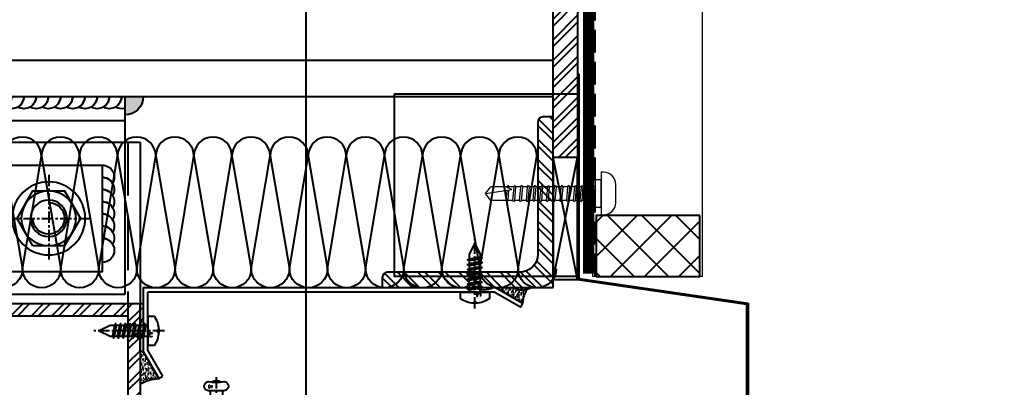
# Model space of a CAD drawing. Extents: x 220580 to 2027826, y -309201 to 71987.
# Drawn here: x 344722.7 to 345041.5, y -162874.9 to -162754 of the extents above; entities that cross this region are included whole.
import ezdxf
from ezdxf.enums import TextEntityAlignment as Align
from ezdxf.xclip import XClip

# ---------------------------------------------------------------- set-up
doc = ezdxf.new("R2010")
doc.units = 0
doc.linetypes.add('CENTER', pattern=[2, 1.25, -0.25, 0.25, -0.25])
doc.linetypes.add('ZN-DASH', pattern=[0.35, 0.25, -0.1])
for name, color, linetype in [('!ZN1-填充-8', 8, 'Continuous'), ('!ZN3-不锈钢板幕墙-7', 7, 'Continuous'), ('!ZN3-玻璃幕墙-4', 4, 'Continuous'), ('!ZN4-辅助材料-1', 1, 'Continuous'), ('!ZN4-配件-11', 11, 'Continuous'), ('!ZN5-钢材投影-40', 40, 'Continuous'), ('!ZN5-钢材断面-2', 2, 'Continuous'), ('!ZN5-铝材断面-6', 6, 'Continuous'), ('!ZN6-虚线-8', 8, 'ZN-DASH'), ('0_SEALING', 40, 'Continuous'), ('11紧固件', 11, 'Continuous'), ('2钢材断面', 2, 'Continuous'), ('A_Hatch', 8, 'Continuous'), ('DIM', 173, 'Continuous'), ('Fill', 8, 'Continuous'), ('焊缝', 8, 'Continuous')]:
    doc.layers.add(name, color=color, linetype=linetype)
for name, color, linetype, lineweight in [('0_FLASHING', 6, 'Continuous', 25), ('0_SCREW RIVET', 4, 'Continuous', 15), ('彩钢板', 6, 'Continuous', 15), ('防火岩棉', 252, 'Continuous', 13)]:
    doc.layers.add(name, color=color, linetype=linetype, lineweight=lineweight)
doc.styles.add('DHTEXT-1', font='ROMANS.shx', dxfattribs={"width": 0.7, "bigfont": 'CHINESE.shx'})
doc.dimstyles.new('ZN200', dxfattribs={"dimscale": 200, "dimtxt": 2.5, "dimasz": 1.5, "dimexe": 1, "dimexo": 2, "dimgap": 0.9, "dimtad": 1, "dimdec": 0, "dimdsep": 46, "dimtxsty": 'DHTEXT-1', "dimblk": 'ARCHTICK', "dimcen": 2.5, "dimclrd": 173, "dimclre": 173, "dimclrt": 7, "dimazin": 2, "dimtfac": 1, "dimtdec": 0, "dimtix": 1, "dimtmove": 2, "dimatfit": 3, "dimfxl": 0, "dimtolj": 1, "dimtzin": 0, "dimarcsym": 0})
pattern_1 = [(45, (0, 0), (-3.367596045400933, 3.367596045400933), []), (45, (2.245065, 0), (-3.367596045400933, 3.367596045400933), [])]

# ---------------------------------------------------------------- blocks, each defined once
blk = doc.blocks.new('$紧固件$00000145')
at = {"layer": '0_SCREW RIVET'}
for p, q in [((-1.72345892507292, 9.403125457221904), (-1.723458925080195, 7.215915246841178)), ((-1.72345892507292, 6.713999003975914), (-1.723459026899947, 5.007581955684145)), ((2.776541074927081, 9.403125457221904), (2.776541074912528, 7.610266745487023)), ((2.776541074919804, 7.108350502592655), (2.776540973100053, 5.40193345432999)), ((-1.723459026885395, 4.505665712818882), (-1.723459128712422, 2.799248664527113)), ((2.776540973107329, 4.900017211435623), (2.776540871287578, 3.193600163172958)), ((-1.723459128705146, 2.297332421661849), (-1.723459230532173, 0.5909153733700805)), ((-1.723459230517621, 0.088999130504817), (-1.723459332344648, -1.617417917786952)), ((2.776540871287578, 2.69168392027859), (2.776540769467827, 0.9852668720159254)), ((2.776540769475103, 0.4833506291215581), (2.776540667655352, -1.223066419141105)), ((-1.723459332337373, -2.119334160652215), (-1.723459434157124, -3.825751208943984)), ((2.776540667655352, -1.724982662035472), (2.776540565835601, -3.431399710298138)), ((-1.723459434149848, -4.327667451809248), (-1.723459535976875, -6.034084500101017)), ((2.776540565842877, -3.933315953192505), (2.776540464023125, -5.63973300145517)), ((2.776540464023125, -6.141649244349537), (2.77654036221065, -7.848066292612202)), ((-1.723459535962323, -6.53600074296628), (-1.723459637789349, -8.242417791258049)), ((-1.723459637782073, -8.744334034123312), (-1.723459739609101, -10.45075108241508)), ((2.77654036221065, -8.34998253550657), (2.776540260390899, -10.05639958376923)), ((-1.723459739594549, -10.95266732528034), (-1.723459841421576, -12.65908437357211)), ((2.776540260398175, -10.5583158266636), (2.776540158578424, -12.26473287492627)), ((-1.7234598414143, -13.16100061643738), (-1.723459943241327, -14.86741766472915)), ((-1.723459943226775, -15.36933390759441), (-1.723460045053803, -17.07575095588618)), ((2.776540158578424, -12.76664911782063), (2.776540056758673, -14.4730661660833)), ((2.776540056765949, -14.97498240897767), (2.776539954946198, -16.68139945724033)), ((-1.72345888227574, -17.57766709685893), (-1.723458925080199, -19.28408475315882)), ((2.776541117716985, -17.18331559824219), (2.776541074912526, -18.88973325452753)), ((-1.723458925080199, -19.78600099602409), (-1.7234589250802, -24.79740547093024)), ((2.776541074919802, -19.39164949740734), (2.776541074927076, -24.79634349215121)), ((-1.7234589250802, -24.79740547093024), (0.5265410749198001, -26.5968745427781)), ((0.5265410749198001, -26.5968745427781), (2.777248633014091, -24.79577727868673))]:
    blk.add_line(p, q, dxfattribs=at)
blk.add_lwpolyline([(-6.47345892507292, 12.13881621596011, -0.4142135623730904), (-2.473458925080195, 16.13881621596011), (3.526541074919805, 16.13881621596011, -0.4142135623731018), (7.526541074927081, 12.1388162159601), (7.526541074919805, 12.1531254572219), (7.526541074912529, 11.4031254572219), (-6.473458925087471, 11.4031254572219), (-6.473458925080195, 12.1531254572219)], format="xyb", close=True, dxfattribs=at)
for points in [[(-3.973458925102023, 11.4031254572219), (5.026541074912529, 11.4031254572219), (5.026541074927081, 9.40312545720735), (-3.973458925087471, 9.403125457221904)], [(-1.723458925058368, 6.713999003975914), (2.776541074919804, 7.108350502592655), (3.276541074919804, 7.40312545720735), (2.776541074912528, 7.610266745487023), (-1.723458925080195, 7.215915246841178), (-2.223458925080195, 6.921140292226482)], [(-1.723459026870843, 4.505665712818882), (2.776540973107329, 4.900017211435623), (3.276540973100053, 5.194792166050318), (2.776540973100053, 5.40193345432999), (-1.723459026899947, 5.007581955684145), (-2.223459026899947, 4.71280700106945)], [(-1.723459128690594, 2.297332421661849), (2.776540871287578, 2.69168392027859), (3.276540871287578, 2.986458874893286), (2.776540871287578, 3.193600163172958), (-1.723459128712422, 2.799248664527113), (-2.223459128712422, 2.504473709912418)], [(-1.723459230503069, 0.088999130504817), (2.776540769475103, 0.4833506291215581), (3.276540769475103, 0.7781255837362533), (2.776540769467827, 0.9852668720159254), (-1.723459230532173, 0.5909153733700805), (-2.223459230532173, 0.2961404187553853)], [(-1.723459332322821, -2.119334160652215), (2.776540667655352, -1.724982662035472), (3.276540667655352, -1.430207707420777), (2.776540667655352, -1.223066419141105), (-1.723459332344648, -1.617417917786952), (-2.223459332344648, -1.912192872401647)], [(-1.723459535947771, -6.53600074296628), (2.776540464023125, -6.141649244349537), (3.276540464023125, -5.846874289734842), (2.776540464023125, -5.63973300145517), (-1.723459535976875, -6.034084500101017), (-2.223459535976875, -6.328859454715712)], [(-1.723459434135296, -4.327667451809248), (2.776540565842877, -3.933315953192505), (3.276540565842877, -3.63854099857781), (2.776540565835601, -3.431399710298138), (-1.723459434157124, -3.825751208943984), (-2.223459434157124, -4.120526163558679)], [(-1.723459637767522, -8.744334034123312), (2.77654036221065, -8.34998253550657), (3.27654036221065, -8.055207580891874), (2.77654036221065, -7.848066292612202), (-1.723459637789349, -8.242417791258049), (-2.223459637789349, -8.537192745872744)], [(-1.723459739579997, -10.95266732528034), (2.776540260398175, -10.5583158266636), (3.276540260398175, -10.26354087204891), (2.776540260390899, -10.05639958376923), (-1.723459739609101, -10.45075108241508), (-2.223459739609101, -10.74552603702978)], [(-1.723459841399748, -13.16100061643738), (2.776540158578424, -12.76664911782063), (3.276540158578424, -12.47187416320594), (2.776540158578424, -12.26473287492627), (-1.723459841421576, -12.65908437357211), (-2.223459841421576, -12.95385932818681)], [(-1.723459943212223, -15.36933390759441), (2.776540056765949, -14.97498240897767), (3.276540056765949, -14.68020745436297), (2.776540056758673, -14.4730661660833), (-1.723459943241327, -14.86741766472915), (-2.223459943234051, -15.16219261934384)], [(-1.723460045024699, -17.57766719875144), (2.776539954946198, -17.1833157001347), (3.276539954946198, -16.88854074552), (2.776539954946198, -16.68139945724033), (-1.723460045053803, -17.07575095588618), (-2.223460045053803, -17.37052591050087)]]:
    blk.add_lwpolyline(points, close=True, dxfattribs=at)
for points in [[(1.712834993166322, -18.98294971839277), (-1.723458925080199, -19.28408475315882), (-2.223458925080199, -19.57885970777352), (-1.723458925065647, -19.78600099603864), (1.633550982718585, -19.4918139097972)], [(0.5265410749198001, -26.5968745427781), (1.870494929804405, -17.97104964300161), (2.508544157171851, -19.40532037817684), (2.479162903902758, -19.43979999974181), (2.776774665253466, -19.9027701047853)], [(2.297842158346608, -18.93168339566546), (2.776541074912526, -18.88973325452753), (3.276541074919802, -19.09687454279265), (2.776541074919802, -19.39164949740734), (2.499505797983144, -19.41592711444173)]]:
    blk.add_lwpolyline(points, dxfattribs=at)
blk = doc.blocks.new('*U2096')
at = {"color": 0, "linetype": 'CENTER', "ltscale": 3}
blk.add_line((-5.42402482348062, 2.951201566112061e-13), (17.70672576295199, 2.948752353404415e-13), dxfattribs=at)
at = {"linetype": 'ByBlock', "ltscale": 10}
for p, q in [((0, 1.7899998674459), (12.38000001907299, 1.790001397150355)), ((0.980701996714231, 2.400000000000386), (1.655298003285623, -2.399999999999796)), ((2.580701996714217, 2.400000210272508), (3.255298003285609, -2.399999789727674)), ((4.180701996714204, 2.40000042054463), (4.855298003285595, -2.399999579455552)), ((5.780701996714191, 2.400000630816753), (6.455298003285582, -2.399999369183429)), ((7.380701996714176, 2.400000841088874), (8.055298003285568, -2.399999158911307)), ((8.980701996714163, 2.400001051360997), (9.655298003285555, -2.399998948639185)), ((10.58070199671415, 2.400001261633119), (11.25529800328554, -2.399998738367063)), ((12.38000001907299, 1.790001397150355), (16, 1.626980552060786e-06)), ((16, 1.626980552060786e-06), (12.38000001907299, -1.789998580962678)), ((12.38000001907299, -1.789998580962678), (0, -1.790000231097598))]:
    blk.add_line(p, q, dxfattribs=at)
blk.add_lwpolyline([(-3.299999999999955, 0.4000000000003876), (-3.689993742175107, 0.3999999999999488, -0.1474780726293994), (-2.137196594791703, 4.750000000000297), (0, 4.750000000000293), (0, -4.749999999999703), (-2.137196594791703, -4.749999999999703, -0.1474780726293994), (-3.689993742175107, -0.3999999999993538), (-3.299999999999955, -0.3999999999995669)], format="xyb", close=True, dxfattribs=at)
for points in [[(1.303114339079855, -1.789999999999669), (0.6285183325084631, 1.790000000000258), (0.980701996714231, 2.400000000000158), (1.332885660919771, 1.790000000000258), (2.00748166749139, -1.789999999999669), (1.655298003285623, -2.399999999999796)], [(2.903114339079841, -1.789999789727547), (2.228518332508449, 1.790000210272381), (2.580701996714217, 2.400000210272281), (2.932885660919758, 1.790000210272381), (3.607481667491377, -1.789999789727547), (3.255298003285609, -2.399999789727674)], [(4.503114339079827, -1.789999579455424), (3.828518332508436, 1.790000420544503), (4.180701996714204, 2.400000420544403), (4.532885660919744, 1.790000420544503), (5.207481667491363, -1.789999579455424), (4.855298003285595, -2.399999579455552)], [(6.103114339079815, -1.789999369183302), (5.428518332508423, 1.790000630816625), (5.780701996714191, 2.400000630816525), (6.132885660919731, 1.790000630816625), (6.80748166749135, -1.789999369183302), (6.455298003285582, -2.399999369183429)], [(7.7031143390798, -1.78999915891118), (7.028518332508408, 1.790000841088747), (7.380701996714176, 2.400000841088647), (7.732885660919717, 1.790000841088747), (8.407481667491336, -1.78999915891118), (8.055298003285568, -2.399999158911307)], [(9.303114339079787, -1.789998948639058), (8.628518332508396, 1.79000105136087), (8.980701996714163, 2.400001051360769), (9.332885660919704, 1.79000105136087), (10.00748166749132, -1.789998948639058), (9.655298003285555, -2.399998948639185)], [(10.90311433907977, -1.789998738366936), (10.22851833250838, 1.790001261632992), (10.58070199671415, 2.400001261632892), (10.93288566091969, 1.790001261632992), (11.60748166749131, -1.789998738366936), (11.25529800328554, -2.399998738367063)]]:
    blk.add_lwpolyline(points, close=True, dxfattribs=at)
at = {"layer": 'Defpoints', "color": 0, "ltscale": 10, "style": 'DHTEXT-1', "width": 0.7}
blk.add_text('4.8', height=1, rotation=90, dxfattribs=at).set_placement((-0.4943080637851551, -1.360906739296144), align=Align.CENTER)
blk = doc.blocks.new('ZN-角钢56X56X5')
at = {"layer": '!ZN1-填充-8'}
h = blk.add_hatch(dxfattribs=at)
h.set_pattern_fill('ANSI32', color=256, scale=0.5, style=0)
h.set_pattern_definition(pattern_1)
edge = h.paths.add_edge_path()
edge.add_line((0, 0), (-1.243449787580175e-14, 56))
edge.add_line((0, 56), (3.333333333332121, 56))
edge.add_arc((3.33333333333394, 54.33333333333394), 1.66666666666606, 6.252776074688882e-11, 90.00000000006253, ccw=False)
edge.add_line((5, 54.33333333333576), (5.00000000000001, 11))
edge.add_arc((11, 11), 6, 180, 270)
edge.add_line((11, 5), (54.33333333333212, 5.00000000000001))
edge.add_arc((54.33333333333394, 3.33333333333394), 1.66666666666606, 6.252776074688882e-11, 90.00000000006253, ccw=False)
edge.add_line((56, 3.333333333335759), (56, 0))
edge.add_line((56, 0), (0, -1.243449787580175e-14))
at = {"layer": '!ZN5-钢材断面-2'}
blk.add_lwpolyline([(0, 0), (0, 56), (3.333333333332121, 56, -0.4142135623730951), (5, 54.33333333333576), (5, 11, 0.4142135623730951), (11, 5), (54.33333333333212, 5, -0.4142135623730951), (56, 3.333333333335759), (56, 0), (0, 0)], format="xyb", dxfattribs=at)
blk = doc.blocks.new('*U587')
at = {"layer": '!ZN5-钢材断面-2', "extrusion": (0, 0, -1), "zscale": -1, "rotation": 90}
blk.add_blockref('ZN-角钢56X56X5', (0, 0), dxfattribs=at)
blk = doc.blocks.new('20250910091815', base_point=(-74076.41862899781, -110402.7866358915))
at = {"layer": 'A_Hatch'}
h = blk.add_hatch(dxfattribs=at)
h.set_pattern_fill('ANSI32', color=256)
h.set_pattern_definition(pattern_1)
h.paths.add_polyline_path([(-74326.41862920136, -110327.786632648), (-74326.41862901588, -110477.7866348889), (-74318.41862957987, -110477.7866349712), (-74318.41862867412, -110405.0366343802), (-74084.41862914187, -110405.0366344063), (-74084.4186290655, -110477.7866358915), (-74076.41862893011, -110477.7866358915), (-74076.4186290655, -110327.7866358915), (-74084.4186290655, -110327.7866358915), (-74084.41862914187, -110400.5366344063), (-74318.41862937168, -110400.536634516), (-74318.41862976535, -110327.7866327303)])
at = {"layer": '!ZN5-钢材投影-40', "ltscale": 0.3}
for p, q in [((-74326.4186295548, -110477.786634845), (-74326.41862920136, -110327.786632648)), ((-74326.41862920136, -110327.786632648), (-74318.41862983292, -110327.7866328098)), ((-74318.41862983292, -110327.7866328098), (-74318.41862937168, -110400.536634516)), ((-74084.41862914187, -110400.5366344063), (-74084.4186290655, -110327.7866358915)), ((-74084.4186290655, -110327.7866358915), (-74076.4186290655, -110327.7866358915)), ((-74076.4186290655, -110327.7866358915), (-74076.41862893011, -110477.7866358915)), ((-74318.41862937168, -110400.536634516), (-74084.41862914187, -110400.5366344063)), ((-74084.41862914187, -110405.0366344063), (-74318.41862867412, -110405.0366343802)), ((-74318.41862867412, -110405.0366343802), (-74318.41862904094, -110477.7866350152)), ((-74084.4186290655, -110477.7866358915), (-74084.41862914187, -110405.0366344063)), ((-74318.41862904094, -110477.7866350152), (-74326.4186295548, -110477.786634845)), ((-74076.41862893011, -110477.7866358915), (-74084.4186290655, -110477.7866358915))]:
    blk.add_line(p, q, dxfattribs=at)
blk = doc.blocks.new('*U2081')
at = {"color": 0, "linetype": 'CENTER', "ltscale": 3}
for p, q in [((0, 14.27463746114689), (0, -14.27463746114683)), ((-14.27463746114686, 2.842170943040401e-14), (14.27463746114686, 2.842170943040401e-14))]:
    blk.add_line(p, q, dxfattribs=at)
at = {"linetype": 'ByBlock', "ltscale": 10}
blk.add_lwpolyline([(9, 5.196152422706319), (0, 10.39230484541261), (-9, 5.196152422706319), (-9, -5.196152422706263), (0, -10.39230484541255), (9, -5.196152422706263)], close=True, dxfattribs=at)
for radius in [12, 9, 6]:
    blk.add_circle((0, 2.842170943040401e-14), radius, dxfattribs=at)
blk.add_arc((0, 2.842170943040401e-14), 5.190000000000509, 180, 90, dxfattribs=at)
blk = doc.blocks.new('20180403.16475379')
at = {"layer": '!ZN1-填充-8', "ltscale": 2}
blk.add_hatch(color=8, dxfattribs=at).paths.add_polyline_path([(1.000034899334423e-08, -6), (1.000034899334423e-08, 0), (6.000000010000349, 0, -0.4142135623730951)])
blk.add_lwpolyline([(1.000034899334423e-08, 0), (1.000034899334423e-08, -6, 0.414213562373095), (6.000000010000349, 0)], format="xyb", dxfattribs=at)
blk = doc.blocks.new('20250910094206', base_point=(-74703.01753157176, -110250.5571511445))
at = {"layer": '!ZN4-辅助材料-1'}
for points in [[(-74780.5183890587, -110258.0571511445, 0.5773502691896255), (-74783.98249067384, -110264.0571511445, -0.2679491924311229), (-74780.5183890587, -110262.0571511445, 0.5773502691896255), (-74783.98249067384, -110268.0571511445, -0.2679491924311229), (-74780.5183890587, -110266.0571511445, 0.5773502691896255), (-74783.98249067384, -110272.0571511445, -0.2679491924311229), (-74780.5183890587, -110270.0571511445, 0.5773502691896255), (-74783.98249067384, -110276.0571511445, -0.2679491924311229), (-74780.5183890587, -110274.0571511445, 0.5773502691896255), (-74783.98249067384, -110280.0571511445, -0.2679491924311229), (-74780.5183890587, -110278.0571511445, 0.5773502691896255), (-74783.98249067384, -110284.0571511445, -0.2679491924311229), (-74780.5183890587, -110282.0571511445, 0.9999999999999999), (-74780.5183890587, -110290.0571511445, 0.9999999999999999)], [(-74715.5183890587, -110258.0571511445, -0.5773502691896255), (-74712.05428744358, -110264.0571511445, 0.2679491924311229), (-74715.5183890587, -110262.0571511445, -0.5773502691896255), (-74712.05428744358, -110268.0571511445, 0.2679491924311229), (-74715.5183890587, -110266.0571511445, -0.5773502691896255), (-74712.05428744358, -110272.0571511445, 0.2679491924311229), (-74715.5183890587, -110270.0571511445, -0.5773502691896255), (-74712.05428744358, -110276.0571511445, 0.2679491924311229), (-74715.5183890587, -110274.0571511445, -0.5773502691896255), (-74712.05428744358, -110280.0571511445, 0.2679491924311229), (-74715.5183890587, -110278.0571511445, -0.5773502691896255), (-74712.05428744358, -110284.0571511445, 0.2679491924311229), (-74715.5183890587, -110282.0571511445, -0.9999999999999999), (-74715.5183890587, -110290.0571511445, -0.9999999999999999)]]:
    blk.add_lwpolyline(points, format="xyb", dxfattribs=at)
at = {"layer": '!ZN5-钢材投影-40', "ltscale": 1000}
blk.add_line((-74708.0183890587, -110243.5571511445), (-74788.0183890587, -110243.5571511445), dxfattribs=at)
at = {"layer": '!ZN5-钢材投影-40'}
for points in [[(-74708.0183890587, -110300.5571511445), (-74788.0183890587, -110300.5571511445), (-74788.0183890587, -110235.5571511445), (-74708.0183890587, -110235.5571511445)], [(-74715.5183890587, -110258.0571511445), (-74715.5183890587, -110293.0571511445), (-74780.5183890587, -110293.0571511445), (-74780.5183890587, -110258.0571511445), (-74715.5183890587, -110258.0571511445)]]:
    blk.add_lwpolyline(points, close=True, dxfattribs=at)
at = {"layer": '焊缝', "ltscale": 500}
for points in [[(-74765.14538968203, -110235.5571511545, -0.5773502691901121), (-74771.14538968203, -110239.0212527697, 0.2679491924311228), (-74769.14538968203, -110235.5571511545, -0.5773502691896255), (-74775.14538968203, -110239.0212527697, 0.2679491924311228), (-74773.14538968203, -110235.5571511545, -0.5773502691896255), (-74779.14538968203, -110239.0212527697, 0.2679491924311228), (-74777.14538968203, -110235.5571511545, -0.5773502691896255), (-74783.14538968203, -110239.0212527697, 0.2679491924311228), (-74781.14538968203, -110235.5571511545, -0.5773502691896255), (-74787.14538968203, -110239.0212527697, 0.2679491924311228), (-74785.14538968203, -110235.5571511545, -0.3328268644439403), (-74788.0183890587, -110239.3951023782, -0.3328268644439403)], [(-74708.0183890587, -110239.3951023682, -0.2051099522272908), (-74711.14538968203, -110239.0212527597, 0.2679491924311228), (-74709.14538968203, -110235.5571511445, -0.5773502691896255), (-74715.14538968203, -110239.0212527597, 0.2679491924311228), (-74713.14538968203, -110235.5571511445, -0.5773502691896255), (-74719.14538968203, -110239.0212527597, 0.2679491924311228), (-74717.14538968203, -110235.5571511445, -0.5773502691896255), (-74723.14538968203, -110239.0212527597, 0.2679491924311228), (-74721.14538968203, -110235.5571511445, -0.5773502691896255), (-74727.14538968203, -110239.0212527597, 0.2679491924311228), (-74725.14538968203, -110235.5571511445, -0.5773502691896255), (-74731.14538968203, -110239.0212527597, 0.2679491924311228), (-74729.14538968203, -110235.5571511445, -0.5773502691896255), (-74735.14538968203, -110239.0212527597, 0.2679491924311228), (-74733.14538968203, -110235.5571511445, -0.5773502691896255), (-74739.14538968203, -110239.0212527597, 0.2679491924311228), (-74737.14538968203, -110235.5571511445, -0.5773502691896255), (-74743.14538968203, -110239.0212527597, 0.2679491924311228), (-74741.14538968203, -110235.5571511445, -0.5773502691896255), (-74747.14538968203, -110239.0212527597, 0.2679491924311228), (-74745.14538968203, -110235.5571511445, -0.5773502691896255), (-74751.14538968203, -110239.0212527597, 0.2679491924311228), (-74749.14538968203, -110235.5571511445, -0.5773502691896255), (-74755.14538968203, -110239.0212527597, 0.2679491924311228), (-74753.14538968203, -110235.5571511445, -0.5773502691896255), (-74759.14538968203, -110239.0212527597, 0.2679491924311228), (-74757.14538968203, -110235.5571511445, -0.5773502691896255), (-74763.14538968203, -110239.0212527597, 0.2679491924311228), (-74761.14538968203, -110235.5571511445, -0.5773502683564219), (-74767.14538967336, -110239.0212527647)]]:
    blk.add_lwpolyline(points, format="xyb", dxfattribs=at)
at = {"layer": '!ZN3-玻璃幕墙-4', "ltscale": 1000, "rotation": 270}
blk.add_blockref('20180403.16475379', (-74788.0183890587, -110235.5571513519), dxfattribs=at)
at = {"layer": '!ZN3-玻璃幕墙-4', "ltscale": 1000, "xscale": -1, "rotation": 90}
blk.add_blockref('20180403.16475379', (-74708.0183890587, -110235.5571511345), dxfattribs=at)
at = {"layer": '!ZN4-配件-11', "color": 1, "ltscale": 1000, "xscale": -1, "rotation": 90}
for p in [(-74763.0183890587, -110275.5571511445), (-74733.0183890587, -110275.5571511445)]:
    blk.add_blockref('*U2081', p, dxfattribs=at)
blk = doc.blocks.new('*U585')
at = {"linetype": 'ByBlock', "lineweight": -2, "ltscale": 10}
for p, q in [((0, 4.200000000000099), (0, -4.199999999999992)), ((-1.19999999999709, -2.999999999995627), (-1.19999999999709, 2.999999999995733)), ((3.399999999975551, 2.000000000000053), (0, 2.000000000000053)), ((3.399999999975551, 2.500000000000053), (3.399999999975551, -2.499999999999947)), ((3.399999999975551, -1.999999999999947), (0, -1.999999999999947))]:
    blk.add_line(p, q, dxfattribs=at)
at = {"color": 0, "linetype": 'CENTER', "ltscale": 3}
blk.add_line((7.912452162601328, 5.329070518200751e-14), (-2.451370260241674, 5.329070518200751e-14), dxfattribs=at)
at = {"linetype": 'ByBlock', "lineweight": -2, "ltscale": 10}
for centre, radius, start, end in [((0, 2.999999999995733), 1.2, 90, 180), ((4.899999999975551, 2.500000000000053), 1.5, 348.4480414647314, 180), ((4.415117063422031, -3.584688101909705e-12), 5.96066603962293, 160.3950489643864, 199.6049510356135), ((14.0651513898879, 5.329070518200751e-14), 8, 164.3308475018224, 195.6691524981776), ((4.086535023663162, -0.0009536892320660684), 2.672094166157843, 323.2266208412516, 36.78433105121244), ((0, -2.999999999995627), 1.2, 180, 270), ((4.899999999975551, -2.499999999999947), 1.5, 180, 11.5519585352685)]:
    blk.add_arc(centre, radius, start, end, dxfattribs=at)
at = {"layer": 'Defpoints', "color": 0, "ltscale": 10, "style": 'DHTEXT-1', "width": 0.7}
blk.add_text('D4', height=1, rotation=90, dxfattribs=at).set_placement((5.270543651562464, -1.846676056511448), align=Align.CENTER)
blk = doc.blocks.new('20250910135256', base_point=(-71723.36652623772, -112065.1542405632))
at = {"layer": '!ZN1-填充-8'}
h = blk.add_hatch(dxfattribs=at)
h.set_pattern_fill('AR-SAND', color=256, scale=0.5, angle=90, style=0)
h.set_pattern_definition([(127.5, (0, 0), (-1.223533093323356, -0.04000078239960118), [0, -0.9652, 0, -1.0795, 0, -1.031875]), (97.50000000000001, (0, 0), (-1.792062751420885, 1.123808207845006), [0, -0.5207, 0, -0.86995, 0, -0.333375]), (57.49999999999999, (-4.782551912370202e-17, -0.78105), (-0.003592961696364129, 1.977480925603645), [0, -0.3174999999999999, 0, -1.143, 0, -1.49225]), (47.5, (-4.782551912370202e-17, -0.78105), (-0.5573233081430405, 1.908891131180743), [0, -0.15875, 0, -0.7493, 0, -0.85725])])
edge = h.paths.add_edge_path()
edge.add_arc((-71510.77569696397, -112064.585627343), 7.187805355269691, 138.7905087426423, 183.3924889863266)
edge.add_line((-71517.95090636553, -112065.0109694042), (-71526.88962137245, -112059.8501998888))
edge.add_line((-71526.88962137245, -112059.8501998888), (-71527.21116040337, -112059.8501998888))
edge.add_line((-71527.21116040337, -112059.8501998888), (-71524.6698875079, -112059.8501998888))
edge.add_line((-71524.6698875079, -112059.8501998888), (-71516.18312450868, -112059.8501998888))
at = {"layer": '!ZN1-填充-8', "ltscale": 0.1}
h = blk.add_hatch(dxfattribs=at)
h.set_pattern_fill('NET3', color=256, scale=3, style=0)
h.set_pattern_definition([(0, (0, 0), (0, 9.524999999999999), []), (59.99999999999999, (0, 0), (-8.248891971046778, 4.762500000000001), []), (120, (0, 0), (-8.248891971046778, -4.762499999999998), [])])
h.paths.add_polyline_path([(-71642.36652623772, -112080.813002895), (-71643.36652623772, -112080.813002895), (-71643.3665262377, -112065.1542405632), (-71642.3665262377, -112065.1542405632)])
at = {"layer": '!ZN1-填充-8'}
h = blk.add_hatch(dxfattribs=at)
h.set_pattern_fill('AR-SAND', color=256, scale=0.5, style=0)
h.set_pattern_definition([(37.50000000000001, (0, 0), (-0.04000078239960125, 1.223533093323356), [0, -0.9652, 0, -1.0795, 0, -1.031875]), (7.499999999999999, (0, 0), (1.123808207845006, 1.792062751420885), [0, -0.5207, 0, -0.86995, 0, -0.333375]), (327.5, (-0.78105, 0), (1.977480925603645, 0.00359296169636425), [0, -0.3175, 0, -1.143, 0, -1.49225]), (317.5, (-0.78105, 0), (1.908891131180743, 0.5573233081430407), [0, -0.15875, 0, -0.7493, 0, -0.85725])])
edge = h.paths.add_edge_path()
edge.add_arc((-71636.41991458884, -112104.1095183396), 14.3792900125779, 93.13283068018342, 118.88795811342649, ccw=False)
edge.add_line((-71637.20575672225, -112089.7517179019), (-71642.36652623772, -112080.813002895))
edge.add_line((-71642.36652623772, -112080.813002895), (-71642.36652623772, -112080.4914638641))
edge.add_line((-71642.36652623772, -112080.4914638641), (-71643.3665262377, -112080.4914638641))
edge.add_line((-71643.3665262377, -112080.4914638641), (-71643.3665262377, -112091.5194997588))
at = {"layer": '0_SEALING'}
h = blk.add_hatch(dxfattribs=at)
h.set_pattern_fill('ANSI37', color=256, scale=5)
h.set_pattern_definition([(45, (0, 0), (-5.612660075668221, 5.612660075668221), []), (135, (0, 0), (-5.612660075668221, -5.61266007566822), [])])
h.paths.add_polyline_path([(-71459.79338182101, -112036.2069135859), (-71493.79338182101, -112036.2069135859), (-71493.79338182101, -112056.2069135859), (-71459.79338182101, -112056.2069135859)])
at = {"layer": '!ZN3-不锈钢板幕墙-7', "ltscale": 4}
for p, q in [((-71642.3665262375, -112059.8501998886), (-71642.36652623772, -112080.813002895)), ((-71642.3665262375, -112059.8501998887), (-71546.6875491213, -112059.850199889)), ((-71546.6875491213, -112061.350199889), (-71640.86652623751, -112061.3501998887)), ((-71640.86652623772, -112080.4110791064), (-71640.86652623753, -112061.3501998887)), ((-71642.36652623772, -112080.813002895), (-71637.20575672225, -112089.7517179019)), ((-71635.90671861658, -112089.0017179019), (-71640.86652623772, -112080.4110791064)), ((-71637.20575672225, -112089.7517179019), (-71635.90671861658, -112089.0017179019))]:
    blk.add_line(p, q, dxfattribs=at)
at = {"layer": '!ZN3-不锈钢板幕墙-7', "ltscale": 1000}
blk.add_lwpolyline([(-71559.96653377303, -111996.2636958723), (-71499.96653377303, -111996.2636958723), (-71499.96653377303, -112056.2636958723), (-71559.96653377303, -112056.2636958723)], close=True, dxfattribs=at)
at = {"layer": '!ZN3-不锈钢板幕墙-7', "ltscale": 4}
blk.add_lwpolyline([(-71546.6875491213, -112059.850199889), (-71526.88962137247, -112059.8501998888), (-71517.95090636553, -112065.0109694042), (-71518.70090636553, -112066.3100075099), (-71527.2915451611, -112061.3501998888), (-71546.6875491213, -112061.350199889)], dxfattribs=at)
at = {"layer": '!ZN4-辅助材料-1', "ltscale": 4}
for points in [[(-71517.95090636553, -112065.0109694042), (-71526.88962137247, -112059.8501998888), (-71526.88962137245, -112059.8501998888), (-71516.18312450868, -112059.8501998888, 0.1325941633211975), (-71517.95090636553, -112065.0109694042)], [(-71637.20575672225, -112089.7517179019), (-71642.36652623772, -112080.813002895), (-71643.36652623772, -112080.813002895), (-71643.36652623773, -112091.5194997588, -0.1128534114984326), (-71637.20575672225, -112089.7517179019)]]:
    blk.add_lwpolyline(points, format="xyb", dxfattribs=at)
blk.add_lwpolyline([(-71642.36652623772, -112080.813002895), (-71643.36652623772, -112080.813002895), (-71643.3665262377, -112065.1542405632), (-71642.3665262377, -112065.1542405632)], close=True, dxfattribs=at)
at = {"layer": '!ZN5-钢材投影-40', "ltscale": 0.3}
for p, q in [((-71741.96652634819, -111985.1542395658), (-71507.96652643367, -111985.1542395658)), ((-71741.96652634819, -111997.1542395658), (-71507.96652643367, -111997.1542395658)), ((-71733.36824121157, -112012.1542395658), (-71643.36652623772, -112012.1542395658))]:
    blk.add_line(p, q, dxfattribs=at)
at = {"layer": '0_FLASHING', "ltscale": 200}
for p, q in [((-71499.96652623787, -111989.7403465469), (-71499.96652623787, -112057.2287954567)), ((-71499.56652623796, -111989.7403465469), (-71499.56652623796, -112056.8601592115)), ((-71499.96652623787, -112057.2287954567), (-71444.53039679176, -112065.313380819)), ((-71499.56652623796, -112056.8601592115), (-71443.9665262379, -112064.945845325)), ((-71443.9665262379, -112064.945845325), (-71443.9665262379, -112105.713380819)), ((-71444.53039679176, -112065.313380819), (-71444.53039679176, -112105.313380819))]:
    blk.add_line(p, q, dxfattribs=at)
at = {"layer": '0_FLASHING', "ltscale": 1000}
blk.add_line((-71499.96652623787, -111989.7403465469), (-71499.56652623796, -111989.7403465469), dxfattribs=at)
at = {"layer": '0_SEALING'}
blk.add_lwpolyline([(-71459.79338182101, -112036.2069135859), (-71493.79338182101, -112036.2069135859), (-71493.79338182101, -112056.2069135859), (-71459.79338182101, -112056.2069135859)], close=True, dxfattribs=at)
at = {"layer": '11紧固件', "ltscale": 1000}
blk.add_lwpolyline([(-71499.96652623787, -112057.2287954567), (-71499.96652623787, -112017.1542404422), (-71507.96652644007, -112017.1542404422), (-71507.96652644007, -112057.2287954567), (-71499.96652623787, -112057.2287954567), (-71507.96652644007, -112017.1542404422), (-71507.96652644007, -112057.2287954567), (-71499.96652623787, -112017.1542404422)], dxfattribs=at)
at = {"layer": 'Fill'}
for points in [[(-71506.93903276941, -112053.685237865, -1), (-71519.43903276941, -112053.685237865), (-71513.27407074546, -112016.6954657213, 1), (-71525.77407074546, -112016.6954657213), (-71519.43903276941, -112053.685237865, -1), (-71531.93903276941, -112053.685237865), (-71525.77407074546, -112016.6954657213, 1), (-71538.27407074546, -112016.6954657213), (-71531.93903276941, -112053.685237865, -1), (-71544.43903276941, -112053.685237865), (-71538.27407074546, -112016.6954657213, 1), (-71550.77407074546, -112016.6954657213), (-71544.43903276941, -112053.685237865, -1), (-71556.93903276941, -112053.685237865), (-71550.77407074546, -112016.6954657213, 1), (-71563.27407074546, -112016.6954657213), (-71556.93903276941, -112053.685237865, -1), (-71569.43903276941, -112053.685237865), (-71563.27407074546, -112016.6954657213, 1), (-71575.77407074546, -112016.6954657213), (-71569.43903276941, -112053.685237865, -1), (-71581.93903276941, -112053.685237865), (-71575.77407074546, -112016.6954657213, 1), (-71588.27407074546, -112016.6954657213), (-71581.93903276941, -112053.685237865, -1), (-71594.43903276941, -112053.685237865), (-71588.27407074546, -112016.6954657213, 1), (-71600.77407074546, -112016.6954657213), (-71594.43903276941, -112053.685237865, -1), (-71606.93903276941, -112053.685237865), (-71600.77407074546, -112016.6954657213, 1), (-71613.27407074546, -112016.6954657213), (-71606.93903276941, -112053.685237865, -1), (-71619.43903276941, -112053.685237865), (-71613.27407074546, -112016.6954657213, 1), (-71625.77407074546, -112016.6954657213), (-71619.43903276941, -112053.685237865, -1), (-71631.93903276941, -112053.685237865), (-71625.77407074546, -112016.6954657213, 1), (-71638.27407074546, -112016.6954657213), (-71631.93903276941, -112053.685237865, -1), (-71644.43903276941, -112053.685237865), (-71638.27407074546, -112016.6954657213, 1), (-71650.77407074546, -112016.6954657213), (-71644.43903276941, -112053.685237865, -1), (-71656.93903276941, -112053.685237865), (-71650.77407074546, -112016.6954657213, 1), (-71663.27407074546, -112016.6954657213), (-71656.93903276941, -112053.685237865, -1), (-71669.43903276941, -112053.685237865), (-71663.27407074546, -112016.6954657213, 1), (-71675.77407074546, -112016.6954657213), (-71669.43903276941, -112053.685237865, -1), (-71681.93903276941, -112053.685237865), (-71675.77407074546, -112016.6954657213, 1), (-71688.27407074546, -112016.6954657213), (-71681.93903276941, -112053.685237865, -1), (-71694.43903276941, -112053.685237865)], [(-71550.26502962399, -112059.8457436823, -0.2598499314479736), (-71556.00400201022, -112057.8219554231, -0.2598499314479736)], [(-71537.79141833294, -112059.8501998888, -0.08276253430015712), (-71539.84640577227, -112059.8501998888)], [(-71533.56782333482, -112059.8501998889, 0.2503620820430247), (-71527.6779551267, -112059.8501998889, 0.2503620820430247)], [(-71525.29141833294, -112059.8501998888, -0.08276253430015712), (-71527.34640577227, -112059.8501998888)], [(-71521.1510644047, -112059.8501998889, 0.2584256793579585), (-71515.09487777, -112059.8501998889, 0.2584256793579585)], [(-71512.79141833294, -112059.8501998888, -0.08276253430015712), (-71514.84640577227, -112059.8501998888)]]:
    blk.add_lwpolyline(points, format="xyb", dxfattribs=at)
at = {"layer": '彩钢板', "ltscale": 30}
blk.add_line((-71499.56652623796, -111989.7403465469), (-71499.96652623787, -111989.7403465469), dxfattribs=at)
at = {"layer": '彩钢板', "color": 1, "ltscale": 200}
blk.add_line((-71458.9665262379, -112056.2069135859), (-71494.9665262379, -112056.2069135859), dxfattribs=at)
at = {"layer": '!ZN4-配件-11', "ltscale": 200, "rotation": 90}
blk.add_blockref('*U587', (-71507.96652644007, -112059.850199889), dxfattribs=at)
at = {"layer": '!ZN4-配件-11', "color": 1, "ltscale": 200, "rotation": 90}
blk.add_blockref('*U2096', (-71533.6153860958, -112061.3501998888), dxfattribs=at)
at = {"layer": '!ZN4-配件-11', "color": 1, "ltscale": 200, "xscale": -1}
blk.add_blockref('*U2096', (-71640.86652623773, -112074.0872381717), dxfattribs=at)
at = {"layer": '!ZN4-配件-11', "color": 1, "ltscale": 200, "xscale": -1, "rotation": 270}
blk.add_blockref('*U585', (-71618.4242054057, -112097.1542404422), dxfattribs=at)
at = {"layer": '!ZN5-钢材投影-40', "ltscale": 1000}
blk.add_blockref('20250910094206', (-71643.3665262377, -112012.1542395658), dxfattribs=at)
at = {"ltscale": 200, "xscale": -1, "rotation": 270}
blk.add_blockref('$紧固件$00000145', (-71503.5696516951, -112029.5302191087), dxfattribs=at)
at = {"layer": '焊缝', "ltscale": 1000}
blk.add_blockref('20250910091815', (-71499.96652635548, -111942.1542404422), dxfattribs=at)
blk = doc.blocks.new('20250822090122')
at = {"layer": 'A_Hatch'}
h = blk.add_hatch(dxfattribs=at)
h.set_pattern_fill('ANSI32', color=256)
h.set_pattern_definition([(45, (-80, -40), (-3.367596045400933, 3.367596045400933), []), (45, (-77.75493500000448, -40), (-3.367596045400933, 3.367596045400933), [])])
h.paths.add_polyline_path([(0, 40), (-80, 40), (-80, -40), (0, -40)])
h.paths.add_polyline_path([(-4, 36), (-4, -36), (-76, -36), (-76, 36)], flags=16)
at = {"layer": '2钢材断面'}
for points in [[(-80, 40), (0, 40), (0, -40), (-80, -40)], [(-76, 36), (-4, 36), (-4, -36), (-76, -36)]]:
    blk.add_lwpolyline(points, close=True, dxfattribs=at)
blk = doc.blocks.new('20250829153746')
at = {"layer": '!ZN5-钢材投影-40', "ltscale": 0.3}
blk.add_line((415.5999995665625, 2585.000000876375), (415.5999995665625, 2044.499988760799), dxfattribs=at)
at = {"layer": '!ZN6-虚线-8', "ltscale": 30}
blk.add_line((564.7999995663413, 2540.947326856316), (564.7999995663413, 10068.74154434248), dxfattribs=at)
at = {"layer": '!ZN6-虚线-8', "color": 8, "linetype": 'ZN-DASH', "ltscale": 70}
blk.add_line((411.5999995665625, 2585.000000876375), (411.5999995665625, 2044.499988760799), dxfattribs=at)
at = {"layer": '彩钢板', "color": 1}
for p, q in [((563.9999995663529, 2540.947326856316), (563.9999995663529, 10068.74154434248)), ((599.9999995663529, 2540.947326856316), (599.9999995663529, 10068.74154434248))]:
    blk.add_line(p, q, dxfattribs=at)
at = {"layer": '防火岩棉', "color": 0, "const_width": 3.749999990926649}
blk.add_lwpolyline([(562.643747988157, 2541.830706198787), (562.6437494060374, 10068.74154434248)], dxfattribs=at)
at = {"layer": '!ZN5-铝材断面-6', "ltscale": 100}
blk.add_blockref('20250822090122', (415.5999995665625, 2491.999999879015), dxfattribs=at)
at = {"layer": '!ZN6-虚线-8', "ltscale": 200}
blk.add_blockref('20250910135256', (335.5999995665625, 2531.999999879015), dxfattribs=at)
blk = doc.blocks.new('_ArchTick')
at = {"color": 0, "linetype": 'ByBlock', "const_width": 0.4}
blk.add_lwpolyline([(-0.5, -0.5), (0.5, 0.5)], dxfattribs=at)
blk = doc.blocks.new('*D1122')
at = {"layer": 'Defpoints', "color": 0, "ltscale": 2000, "transparency": 16777216}
for p in [(345037.9194372439, -162879.3509701567), (348306.8371464178, -162879.3509701567), (344961.6925924938, -164079.3548984455)]:
    blk.add_point(p, dxfattribs=at)
at = {"layer": 'DIM', "color": 173, "linetype": 'ByBlock', "lineweight": -2, "ltscale": 2000, "transparency": 16777216}
for p, q in [((348306.8371464178, -162879.3509701567), (348306.8371464178, -162579.3509701567)), ((345437.9194372439, -162879.3509701567), (348506.8371464178, -162879.3509701567)), ((348306.8371464178, -164079.3548984455), (348306.8371464178, -162879.3509701567)), ((345361.6925924938, -164079.3548984455), (348506.8371464178, -164079.3548984455)), ((348306.8371464178, -164079.3548984455), (348306.8371464178, -164379.3548984455))]:
    blk.add_line(p, q, dxfattribs=at)
at = {"layer": 'DIM', "color": 173, "lineweight": -2, "ltscale": 2000, "transparency": 16777216, "xscale": 300, "yscale": 300, "zscale": 300}
for p, rotation in [((348306.8371464178, -162879.3509701567), 270), ((348306.8371464178, -164079.3548984455), 90)]:
    blk.add_blockref('_ArchTick', p, dxfattribs=dict(at, rotation=rotation))
at = {"layer": 'DIM', "color": 7, "ltscale": 2000, "transparency": 16777216, "insert": (347876.8371464177, -163479.3529343012), "char_height": 500, "attachment_point": 5, "rotation": 90, "style": 'DHTEXT-1'}
blk.add_mtext('\\A1;1200', dxfattribs=at)
blk = doc.blocks.new('*D1124')
at = {"layer": 'Defpoints', "color": 0, "ltscale": 2000, "transparency": 16777216}
for p in [(344981.6925927004, -150779.3509701485), (347025.8817085937, -150779.3509701485), (344892.0932363404, -162879.3509701567)]:
    blk.add_point(p, dxfattribs=at)
at = {"layer": 'DIM', "color": 173, "linetype": 'ByBlock', "lineweight": -2, "ltscale": 2000, "transparency": 16777216}
for p, q in [((345381.6925927004, -150779.3509701485), (347225.8817085937, -150779.3509701485)), ((347025.8817085937, -162879.3509701567), (347025.8817085937, -150779.3509701485)), ((345292.0932363404, -162879.3509701567), (347225.8817085937, -162879.3509701567))]:
    blk.add_line(p, q, dxfattribs=at)
at = {"layer": 'DIM', "color": 173, "lineweight": -2, "ltscale": 2000, "transparency": 16777216, "xscale": 300, "yscale": 300, "zscale": 300}
for p, rotation in [((347025.8817085937, -150779.3509701485), 90), ((347025.8817085937, -162879.3509701567), 270)]:
    blk.add_blockref('_ArchTick', p, dxfattribs=dict(at, rotation=rotation))
at = {"layer": 'DIM', "color": 7, "ltscale": 2000, "transparency": 16777216, "insert": (346595.8817085936, -156829.3509701527), "char_height": 500, "attachment_point": 5, "rotation": 90, "style": 'DHTEXT-1'}
blk.add_mtext('\\A1;12100', dxfattribs=at)
blk = doc.blocks.new('*D1146')
at = {"layer": 'Defpoints', "color": 0, "ltscale": 2000, "transparency": 16777216}
for p in [(344546.3260277584, -162190.6427923224), (344546.3260277584, -163334.7966477644), (344816.6925927004, -163334.8509813958)]:
    blk.add_point(p, dxfattribs=at)
at = {"layer": 'DIM', "color": 173, "linetype": 'ByBlock', "lineweight": -2, "ltscale": 2000, "transparency": 16777216}
for p, q in [((344546.3260277584, -162934.7966477644), (344546.3260277584, -161990.6427923224)), ((344816.6925927004, -162934.8509813958), (344816.6925927004, -161990.6427923224)), ((344546.3260277584, -162190.6427923224), (344246.3260277584, -162190.6427923224)), ((344816.6925927004, -162190.6427923224), (344546.3260277584, -162190.6427923224)), ((344816.6925927004, -162190.6427923224), (345116.6925927004, -162190.6427923224))]:
    blk.add_line(p, q, dxfattribs=at)
at = {"layer": 'DIM', "color": 173, "lineweight": -2, "ltscale": 2000, "transparency": 16777216, "xscale": 300, "yscale": 300, "zscale": 300}
blk.add_blockref('_ArchTick', (344546.3260277584, -162190.6427923224), dxfattribs=at)
at = {"layer": 'DIM', "color": 173, "lineweight": -2, "ltscale": 2000, "transparency": 16777216, "xscale": 300, "yscale": 300, "zscale": 300, "rotation": 180}
blk.add_blockref('_ArchTick', (344816.6925927004, -162190.6427923224), dxfattribs=at)
at = {"layer": 'DIM', "color": 7, "ltscale": 2000, "transparency": 16777216, "insert": (344681.5093102294, -161760.6427923224), "char_height": 500, "attachment_point": 5, "style": 'DHTEXT-1'}
blk.add_mtext('\\A1;270', dxfattribs=at)

msp = doc.modelspace()

# ---------------------------------------------------------------- block references
at = {"ltscale": 30}
ref = msp.add_blockref('20250829153746', (344346.6925931339, -165379.3509701566), dxfattribs=at)
XClip(ref).set_block_clipping_path([(-6706.94258576812, -2293.633735209296), (3746.931750655698, 16818.278519261716)])

# ---------------------------------------------------------------- next in the draw order: dimensions: what is measured, and where the dimension line sits
at = {"layer": 'DIM', "ltscale": 2000}
for base, p1, p2, picture, middle in [((347025.8817085937, -150779.3509701485), (344892.0932363403, -162879.3509701567), (344981.6925927002, -150779.3509701485), '*D1124', (346595.8817085936, -156829.3509701527)), ((348306.8371464178, -162879.3509701567), (344961.6925924937, -164079.3548984454), (345037.9194372438, -162879.3509701567), '*D1122', (347876.8371464177, -163479.3529343012))]:
    dim = msp.add_linear_dim(base=base, p1=p1, p2=p2, angle=90, dimstyle='ZN200', dxfattribs=at)
    dim.commit()
    dim.dimension.update_dxf_attribs({"geometry": picture, "text_midpoint": middle})
dim = msp.add_linear_dim(base=(344546.3260277584, -162190.6427923224), p1=(344816.6925927004, -163334.8509813958), p2=(344546.3260277584, -163334.7966477644), dimstyle='ZN200', dxfattribs=at)
dim.commit()
dim.dimension.update_dxf_attribs({"geometry": '*D1146', "text_midpoint": (344681.5093102294, -161760.6427923224)})

doc.saveas('drawing.dxf')
